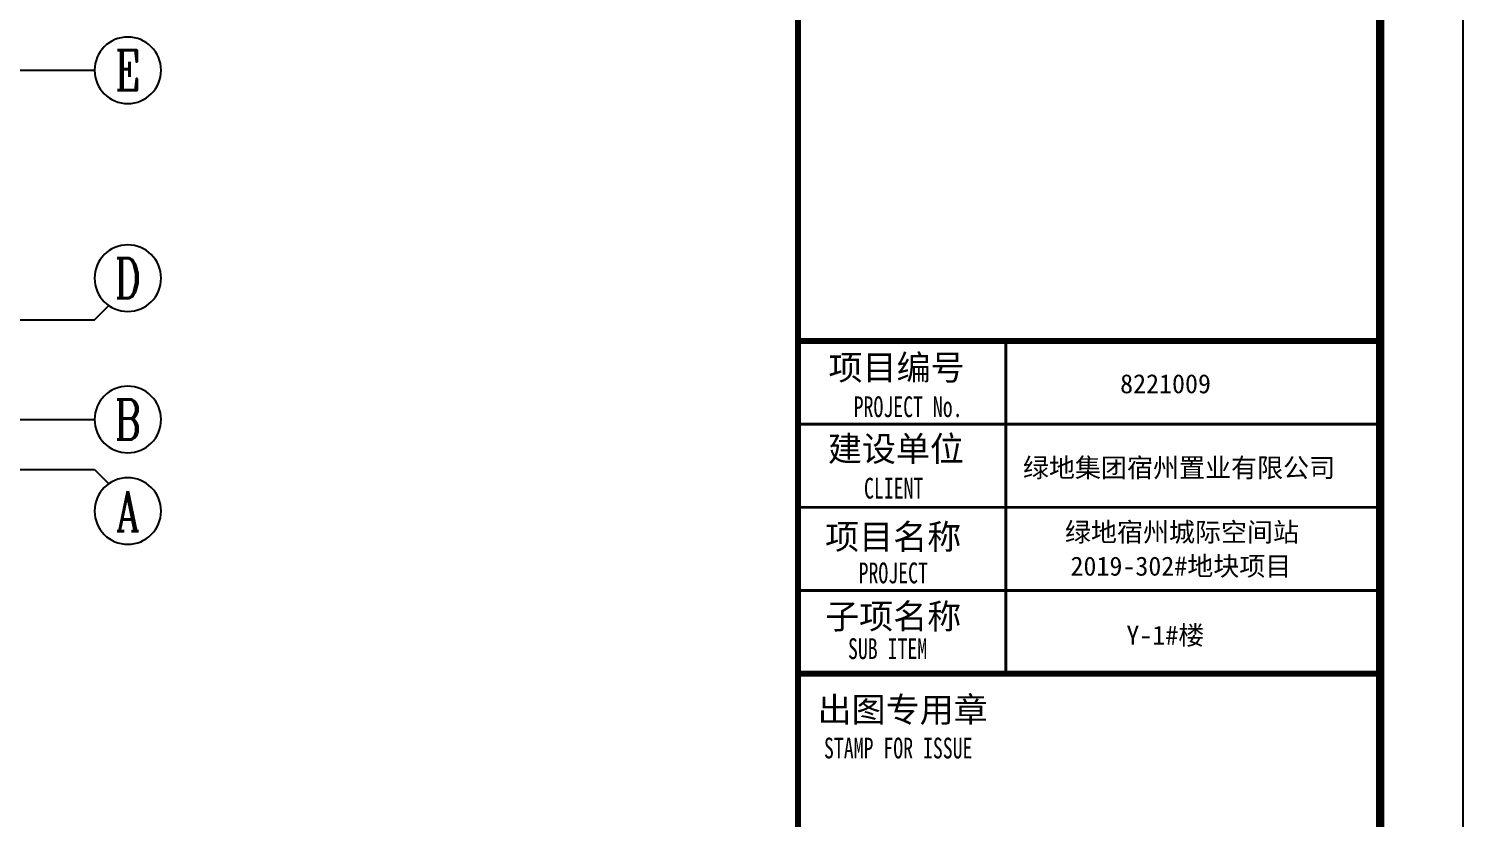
# Model space of a CAD drawing. Extents: x -1058961 to 23600, y -449123 to 2751847.
# Drawn here: x -392751 to -375502, y 18041 to 27536 of the extents above; entities that cross this region are included whole.
import ezdxf
from ezdxf.enums import TextEntityAlignment as Align

# ---------------------------------------------------------------- set-up
doc = ezdxf.new("R2010")
doc.units = 0
doc.header["$LTSCALE"] = 1000
doc.linetypes.add('DOTE', pattern=[2.42, 2, -0.2, 0.02, -0.2])
doc.layers.get('0').update_dxf_attribs({"linetype": 'CONTINUOUS'})
for name, color, linetype in [('-TK', 7, 'CONTINUOUS'), ('A-AXIS', 1, 'CONTINUOUS'), ('A-DOTE', 10, 'DOTE'), ('AXIS_NUM', 7, 'CONTINUOUS'), ('图签文字', 4, 'CONTINUOUS')]:
    doc.layers.add(name, color=color, linetype=linetype)
doc.layers.add('图框', color=9, linetype='CONTINUOUS', lineweight=18)
doc.layers.add('图签', color=147, linetype='CONTINUOUS', lineweight=18)
doc.styles.add('TSSD_Axis', font='complex.shx', dxfattribs={"width": 0.7, "bigfont": 'hztxt.shx'})
doc.styles.add('宋体', font='', dxfattribs={"height": 50})
doc.styles.add('建筑图签-1', font='simhei.ttf', dxfattribs={"width": 0.7})
doc.styles.get('宋体').set_extended_font_data('SimSun')

# ---------------------------------------------------------------- blocks, each defined once
blk = doc.blocks.new('A1')
blk.add_lwpolyline([(0, 59400), (0, 0), (84100, 0), (84100, 59400)], close=True)
at = {"const_width": 100}
blk.add_lwpolyline([(2500, 58400), (2500, 1000), (83100, 1000), (83100, 58400)], close=True, dxfattribs=at)
at = {"layer": '图框'}
for points, const_width in [([(76100, 1000), (76100, 58400)], 70), ([(76100, 36100), (83100, 36100)], 70), ([(76100, 36100), (83100, 36100)], 70), ([(78600, 32100), (78600, 36100)], 35), ([(76100, 35100), (83100, 35100)], 35), ([(76100, 34100), (83100, 34100)], 35), ([(76100, 33100), (83100, 33100)], 35), ([(83100, 32100), (76100, 32100)], 70)]:
    blk.add_lwpolyline(points, dxfattribs=dict(at, const_width=const_width))
at = {"layer": '图框', "style": '建筑图签-1', "width": 0.7}
for s, p in [('PROJECT No.', (76770, 35185, -1799)), ('CLIENT', (76894, 34206)), ('PROJECT', (76829, 33187)), ('SUB ITEM', (76702, 32276)), ('STAMP FOR ISSUE', (76413, 31081))]:
    blk.add_text(s, height=250, dxfattribs=at).set_placement(p)
at = {"layer": '图签', "color": 2, "style": '宋体'}
for s, height, p in [('8221009', 229.3, (79974, 35472)), ('绿地集团宿州置业有限公司', 229.34, (78805, 34462)), ('绿地宿州城际空间站', 229.3, (79310, 33688)), ('2019-302#地块项目', 229.34, (79377, 33279)), ('Y-1#楼', 229.3, (80049, 32448))]:
    blk.add_text(s, height=height, dxfattribs=at).set_placement(p)
at = {"layer": '图签文字', "color": 7, "style": '建筑图签-1'}
for s, p in [('项目编号', (76468, 35632)), ('建设单位', (76460, 34655)), ('项目名称', (76427, 33597)), ('子项名称', (76427, 32640)), ('出图专用章', (76336, 31518))]:
    blk.add_text(s, height=300, dxfattribs=at).set_placement(p)
blk = doc.blocks.new('ts_axno')
at = {"color": 0, "linetype": 'ByBlock', "lineweight": -2}
blk.add_circle((0, 0), 0.5, dxfattribs=at)
at = {"color": 0, "linetype": 'ByBlock', "lineweight": -2, "style": 'TSSD_Axis', "width": 0.7}
blk.add_attdef('A', text='', height=0.6, dxfattribs=at).set_placement((0, 0), align=Align.MIDDLE_CENTER)
blk = doc.blocks.new('20210726.16350016')
at = {"layer": 'A-AXIS'}
for p, q in [((55600, 9400), (58400, 9400)), ((58400, 6400), (58571.6, 6571.7)), ((55600, 6400), (58400, 6400)), ((55600, 5200), (58400, 5200)), ((55600, 4600), (58400, 4600)), ((58400, 4600), (58571.6, 4428.4))]:
    blk.add_line(p, q, dxfattribs=at)
ref = blk.add_blockref('ts_axno', (58800, 9400), dxfattribs=dict(at, xscale=-800, yscale=800, zscale=800))
ref.add_attrib('B', 'E', dxfattribs={"layer": 'AXIS_NUM', "height": 480, "style": 'TSSD_Axis', "width": 0.7}).set_placement((58800, 9400), align=Align.MIDDLE_CENTER)
ref = blk.add_blockref('ts_axno', (58800, 6900), dxfattribs=dict(at, xscale=-800, yscale=800, zscale=800, rotation=180))
ref.add_attrib('C', 'D', dxfattribs={"layer": 'AXIS_NUM', "height": 480, "style": 'TSSD_Axis', "width": 0.7}).set_placement((58800, 6900), align=Align.MIDDLE_CENTER)
ref = blk.add_blockref('ts_axno', (58800, 5200), dxfattribs=dict(at, xscale=-800, yscale=800, zscale=800))
ref.add_attrib('A', 'B', dxfattribs={"layer": 'AXIS_NUM', "height": 480, "style": 'TSSD_Axis', "width": 0.7}).set_placement((58800, 5200), align=Align.MIDDLE_CENTER)
ref = blk.add_blockref('ts_axno', (58800, 4100), dxfattribs=dict(at, xscale=-800, yscale=800, zscale=800))
ref.add_attrib('F', 'A', dxfattribs={"layer": 'AXIS_NUM', "height": 480, "style": 'TSSD_Axis', "width": 0.7}).set_placement((58800, 4100), align=Align.MIDDLE_CENTER)

msp = doc.modelspace()

# ---------------------------------------------------------------- block references
at = {"layer": '-TK'}
msp.add_blockref('A1', (-459602.31, -12319.87), dxfattribs=at)
at = {"layer": 'A-DOTE'}
msp.add_blockref('20210726.16350016', (-450359.92, 17636.02), dxfattribs=at)

doc.saveas('drawing.dxf')
